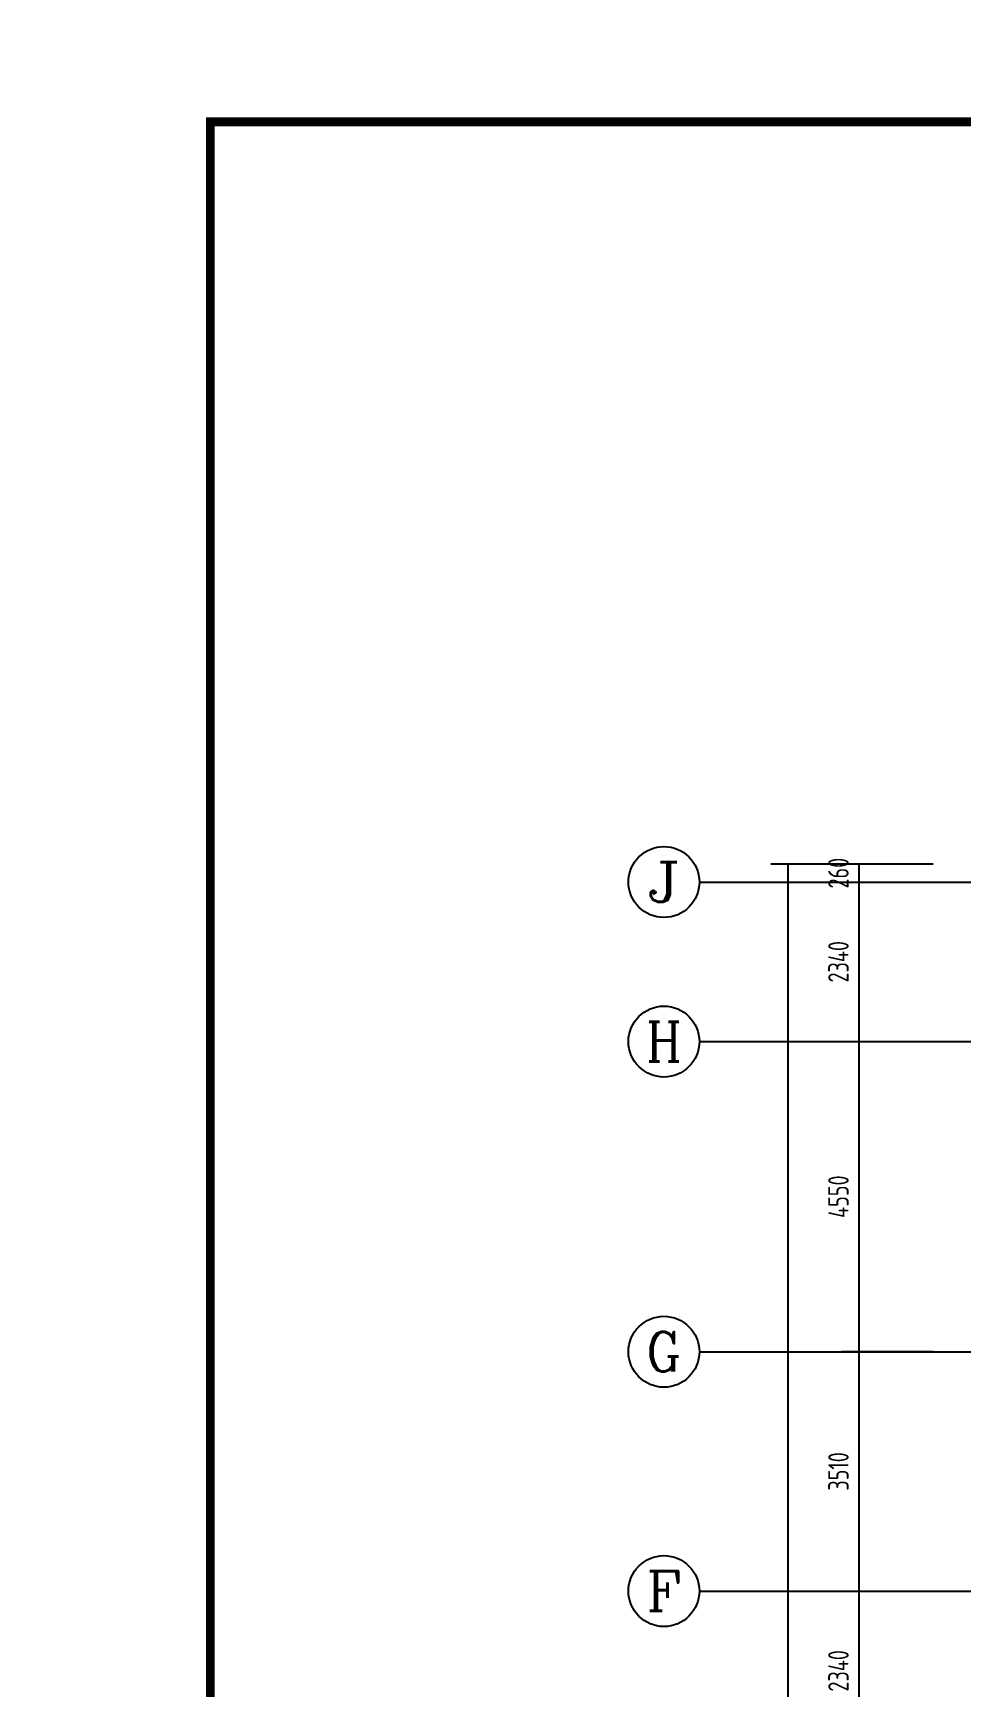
# Model space of a CAD drawing. Extents: x -726032 to 135930, y -151624 to 587044.
# Drawn here: x -495405 to -481780, y 475827 to 500099 of the extents above; entities that cross this region are included whole.
import ezdxf
from ezdxf.enums import TextEntityAlignment as Align

# ---------------------------------------------------------------- set-up
doc = ezdxf.new("R2010")
doc.units = 0
doc.header["$LTSCALE"] = 1000
doc.header["$MEASUREMENT"] = 0
doc.linetypes.add('DOTE', pattern=[2.42, 2, -0.2, 0.02, -0.2])
doc.layers.get('0').update_dxf_attribs({"linetype": 'CONTINUOUS'})
doc.layers.get('DEFPOINTS').update_dxf_attribs({"color": 1, "linetype": 'CONTINUOUS'})
for name, color, linetype in [('AXIS', 245, 'CONTINUOUS'), ('AXIS_TEXT', 7, 'CONTINUOUS'), ('DOTE', 8, 'DOTE'), ('PUB_TITLE', 1, 'CONTINUOUS')]:
    doc.layers.add(name, color=color, linetype=linetype)
doc.styles.add('COMPLEX', font='COMPLEX')
doc.styles.add('DIM_FONT', font='isocp.shx', dxfattribs={"width": 0.8})
doc.dimstyles.new('AXIS', dxfattribs={"dimtxt": 300, "dimasz": 1, "dimexe": 250, "dimexo": 300, "dimgap": 150, "dimtad": 1, "dimdec": 0, "dimzin": 0, "dimdsep": 46, "dimtxsty": 'DIM_FONT', "dimcen": 0.09, "dimse1": 1, "dimse2": 1, "dimclrt": 142, "dimadec": 0, "dimazin": 0, "dimtfac": 1, "dimtdec": 0, "dimtix": 1, "dimtmove": 2, "dimatfit": 3, "dimfxl": 1, "dimtolj": 1, "dimtzin": 0, "dimarcsym": 0})
doc.dimstyles.new('DIMA', dxfattribs={"dimtxt": 300, "dimasz": 1, "dimexe": 250, "dimexo": 300, "dimgap": 150, "dimtad": 1, "dimdec": 0, "dimzin": 0, "dimdsep": 46, "dimtxsty": 'DIM_FONT', "dimcen": 0.09, "dimse1": 1, "dimclrt": 142, "dimadec": 0, "dimazin": 0, "dimtfac": 1, "dimtdec": 0, "dimtix": 1, "dimtmove": 2, "dimatfit": 3, "dimfxl": 1, "dimtolj": 1, "dimtzin": 0, "dimarcsym": 0})
doc.dimstyles.new('DIMB', dxfattribs={"dimtxt": 300, "dimasz": 1, "dimexe": 250, "dimexo": 300, "dimgap": 150, "dimtad": 1, "dimdec": 0, "dimzin": 0, "dimdsep": 46, "dimtxsty": 'DIM_FONT', "dimcen": 0.09, "dimse2": 1, "dimclrt": 142, "dimadec": 0, "dimazin": 0, "dimtfac": 1, "dimtdec": 0, "dimtix": 1, "dimtmove": 2, "dimatfit": 3, "dimfxl": 1, "dimtolj": 1, "dimtzin": 0, "dimarcsym": 0})
doc.dimstyles.new('DIMN', dxfattribs={"dimtxt": 300, "dimasz": 1, "dimexe": 250, "dimexo": 300, "dimgap": 150, "dimtad": 1, "dimdec": 0, "dimzin": 0, "dimdsep": 46, "dimtxsty": 'DIM_FONT', "dimcen": 0.09, "dimclrt": 142, "dimadec": 0, "dimazin": 0, "dimtfac": 1, "dimtdec": 0, "dimtix": 1, "dimtmove": 2, "dimatfit": 3, "dimfxl": 1, "dimtolj": 1, "dimtzin": 0, "dimarcsym": 0})

# ---------------------------------------------------------------- blocks, each defined once
blk = doc.blocks.new('*D1132')
at = {"layer": 'AXIS', "color": 0, "lineweight": -2, "transparency": 16777216}
for p, q in [((-482202, 487907), (-484581, 487907)), ((-484331, 487906), (-484331, 460868)), ((-482202, 460867), (-484581, 460867))]:
    blk.add_line(p, q, dxfattribs=at)
at = {"layer": 'AXIS', "color": 0, "transparency": 16777216}
for points in [[(-484331, 487906), (-484331, 487906), (-484331, 487907)], [(-484331, 460868), (-484331, 460868), (-484331, 460867)]]:
    blk.add_solid(points, dxfattribs=at)
at = {"layer": 'DEFPOINTS', "color": 0, "transparency": 16777216}
for p in [(-481902, 487907), (-484331, 460867), (-481902, 460867)]:
    blk.add_point(p, dxfattribs=at)
at = {"layer": 'AXIS', "color": 142, "transparency": 16777216, "insert": (-484631, 474387), "char_height": 300, "attachment_point": 5, "rotation": 90, "style": 'DIM_FONT'}
blk.add_mtext('\\A1;27040', dxfattribs=at)
blk = doc.blocks.new('*D3350')
at = {"layer": 'AXIS', "color": 0, "lineweight": -2, "transparency": 16777216}
blk.add_line((-483291, 487646), (-483291, 485308), dxfattribs=at)
at = {"layer": 'AXIS', "color": 0, "transparency": 16777216}
for points in [[(-483291, 487646), (-483291, 487646), (-483291, 487647)], [(-483291, 485308), (-483291, 485308), (-483291, 485307)]]:
    blk.add_solid(points, dxfattribs=at)
at = {"layer": 'DEFPOINTS', "color": 0, "transparency": 16777216}
for p in [(-481902, 487647), (-483291, 485307), (-481902, 485307)]:
    blk.add_point(p, dxfattribs=at)
at = {"layer": 'AXIS', "color": 142, "transparency": 16777216, "insert": (-483591, 486477), "char_height": 300, "attachment_point": 5, "rotation": 90, "style": 'DIM_FONT'}
blk.add_mtext('\\A1;2340', dxfattribs=at)
blk = doc.blocks.new('*D2388')
at = {"layer": 'AXIS', "color": 0, "lineweight": -2, "transparency": 16777216}
for p, q in [((-483291, 485306), (-483291, 480758)), ((-482202, 480757), (-483541, 480757))]:
    blk.add_line(p, q, dxfattribs=at)
at = {"layer": 'AXIS', "color": 0, "transparency": 16777216}
for points in [[(-483291, 485306), (-483291, 485306), (-483291, 485307)], [(-483291, 480758), (-483291, 480758), (-483291, 480757)]]:
    blk.add_solid(points, dxfattribs=at)
at = {"layer": 'DEFPOINTS', "color": 0, "transparency": 16777216}
for p in [(-481902, 485307), (-483291, 480757), (-481902, 480757)]:
    blk.add_point(p, dxfattribs=at)
at = {"layer": 'AXIS', "color": 142, "transparency": 16777216, "insert": (-483591, 483032), "char_height": 300, "attachment_point": 5, "rotation": 90, "style": 'DIM_FONT'}
blk.add_mtext('\\A1;4550', dxfattribs=at)
blk = doc.blocks.new('*D3351')
at = {"layer": 'AXIS', "color": 0, "lineweight": -2, "transparency": 16777216}
blk.add_line((-483291, 480756), (-483291, 477248), dxfattribs=at)
at = {"layer": 'AXIS', "color": 0, "transparency": 16777216}
for points in [[(-483291, 480756), (-483291, 480756), (-483291, 480757)], [(-483291, 477248), (-483291, 477248), (-483291, 477247)]]:
    blk.add_solid(points, dxfattribs=at)
at = {"layer": 'DEFPOINTS', "color": 0, "transparency": 16777216}
for p in [(-481902, 480757), (-483291, 477247), (-481902, 477247)]:
    blk.add_point(p, dxfattribs=at)
at = {"layer": 'AXIS', "color": 142, "transparency": 16777216, "insert": (-483591, 479002), "char_height": 300, "attachment_point": 5, "rotation": 90, "style": 'DIM_FONT'}
blk.add_mtext('\\A1;3510', dxfattribs=at)
blk = doc.blocks.new('*D3753')
at = {"layer": 'AXIS', "color": 0, "lineweight": -2, "transparency": 16777216}
for p, q in [((-482202, 487907), (-483541, 487907)), ((-483291, 487908), (-483291, 487909)), ((-483291, 487907), (-483291, 487647)), ((-483291, 487646), (-483291, 487645))]:
    blk.add_line(p, q, dxfattribs=at)
at = {"layer": 'AXIS', "color": 0, "transparency": 16777216}
for points in [[(-483291, 487908), (-483291, 487908), (-483291, 487907)], [(-483291, 487646), (-483291, 487646), (-483291, 487647)]]:
    blk.add_solid(points, dxfattribs=at)
at = {"layer": 'DEFPOINTS', "color": 0, "transparency": 16777216}
for p in [(-481902, 487907), (-483291, 487647), (-481902, 487647)]:
    blk.add_point(p, dxfattribs=at)
at = {"layer": 'AXIS', "color": 142, "transparency": 16777216, "insert": (-483591, 487777), "char_height": 300, "attachment_point": 5, "rotation": 90, "style": 'DIM_FONT'}
blk.add_mtext('\\A1;260', dxfattribs=at)
blk = doc.blocks.new('*D3354')
at = {"layer": 'AXIS', "color": 0, "lineweight": -2, "transparency": 16777216}
blk.add_line((-483291, 477246), (-483291, 474908), dxfattribs=at)
at = {"layer": 'AXIS', "color": 0, "transparency": 16777216}
for points in [[(-483291, 477246), (-483291, 477246), (-483291, 477247)], [(-483291, 474908), (-483291, 474908), (-483291, 474907)]]:
    blk.add_solid(points, dxfattribs=at)
at = {"layer": 'DEFPOINTS', "color": 0, "transparency": 16777216}
for p in [(-481902, 477247), (-483291, 474907), (-481902, 474907)]:
    blk.add_point(p, dxfattribs=at)
at = {"layer": 'AXIS', "color": 142, "transparency": 16777216, "insert": (-483591, 476077), "char_height": 300, "attachment_point": 5, "rotation": 90, "style": 'DIM_FONT'}
blk.add_mtext('\\A1;2340', dxfattribs=at)
blk = doc.blocks.new('_AXISO')
blk.add_circle((0, 0), 0.5)
at = {"layer": 'AXIS_TEXT', "style": 'COMPLEX', "width": 1.041667}
blk.add_attdef('A', text='', height=0.56, dxfattribs=at).set_placement((-0.25, -0.28), (0.25, -0.28), align=Align.FIT)

msp = doc.modelspace()

# ---------------------------------------------------------------- linework, layer by layer
at = {"layer": 'AXIS'}
for p, q in [((-485631.2, 487646.9), (-481902.2, 487646.9)), ((-485631.2, 485306.9), (-481902.2, 485306.9)), ((-485631.2, 480756.9), (-481902.2, 480756.9)), ((-485631.2, 477246.9), (-481902.2, 477246.9))]:
    msp.add_line(p, q, dxfattribs=at)
at = {"layer": 'DOTE'}
for p, q in [((-481902.2, 487646.9), (-412270.4, 487646.9)), ((-481902.2, 485306.9), (-412270.4, 485306.9)), ((-481954.2, 480756.9), (-412270.4, 480756.9)), ((-481902.2, 477246.9), (-412270.4, 477246.9))]:
    msp.add_line(p, q, dxfattribs=at)
at = {"layer": 'PUB_TITLE'}
for points, const_width in [([(-495405.4, 445498.4), (-398815.4, 445498.4), (-398815.4, 500098.4), (-495405.4, 500098.4)], 0.234), ([(-492805.4, 446798.4), (-400115.4, 446798.4), (-400115.4, 498798.4), (-492805.4, 498798.4)], 130)]:
    msp.add_lwpolyline(points, close=True, dxfattribs=dict(at, const_width=const_width))

# ---------------------------------------------------------------- block references
at = {"layer": 'AXIS'}
ref = msp.add_blockref('_AXISO', (-486151.2, 487646.9), dxfattribs=dict(at, xscale=1040, yscale=1040, zscale=1040))
ref.add_attrib('A', 'J', dxfattribs={"layer": 'AXIS_TEXT', "height": 582.4, "style": 'COMPLEX', "width": 1.704545}).set_placement((-486411.2, 487355.7), (-485891.2, 487355.7), align=Align.FIT)
ref = msp.add_blockref('_AXISO', (-486151.2, 485306.9), dxfattribs=dict(at, xscale=1040, yscale=1040, zscale=1040))
ref.add_attrib('A', 'H', dxfattribs={"layer": 'AXIS_TEXT', "height": 582.4, "style": 'COMPLEX', "width": 0.9375}).set_placement((-486411.2, 485015.7), (-485891.2, 485015.7), align=Align.FIT)
at = {"layer": 'AXIS', "xscale": 1040, "yscale": 1040, "zscale": 1040}
msp.add_blockref('_AXISO', (-486151.2, 480756.9), dxfattribs=at).add_auto_attribs({'A': 'G'})
at = {"layer": 'AXIS'}
ref = msp.add_blockref('_AXISO', (-486151.2, 477246.9), dxfattribs=dict(at, xscale=1040, yscale=1040, zscale=1040))
ref.add_attrib('A', 'F', dxfattribs={"layer": 'AXIS_TEXT', "height": 582.4, "style": 'COMPLEX', "width": 1.171875}).set_placement((-486411.2, 476955.7), (-485891.2, 476955.7), align=Align.FIT)

# ---------------------------------------------------------------- dimensions: what is measured, and where the dimension line sits
for p1, p2, distance, dimstyle, picture, middle in [((-481902.2, 487906.9), (-481902.2, 487646.9), -1389, 'DIMB', '*D3753', (-483591.2, 487776.9)), ((-481902.2, 487906.9), (-481902.2, 460866.7), -2429, 'DIMN', '*D1132', (-484631.2, 474386.8)), ((-481902.2, 487646.9), (-481902.2, 485306.9), -1389, 'AXIS', '*D3350', (-483591.2, 486476.9)), ((-481902.2, 485306.9), (-481902.2, 480756.9), -1389, 'DIMA', '*D2388', (-483591.2, 483031.9))]:
    dim = msp.add_aligned_dim(p1=p1, p2=p2, distance=distance, dimstyle=dimstyle, dxfattribs=at)
    dim.commit()
    dim.dimension.update_dxf_attribs({"geometry": picture, "text_midpoint": middle})
for base, p1, p2, picture, middle in [((-483291.2, 477246.9), (-481902.2, 480756.9), (-481902.2, 477246.9), '*D3351', (-483591.2, 479001.9)), ((-483291.2, 474906.9), (-481902.2, 477246.9), (-481902.2, 474906.9), '*D3354', (-483591.2, 476076.9))]:
    dim = msp.add_linear_dim(base=base, p1=p1, p2=p2, angle=90, dimstyle='AXIS', dxfattribs=at)
    dim.commit()
    dim.dimension.update_dxf_attribs({"geometry": picture, "text_midpoint": middle})

doc.saveas('drawing.dxf')
